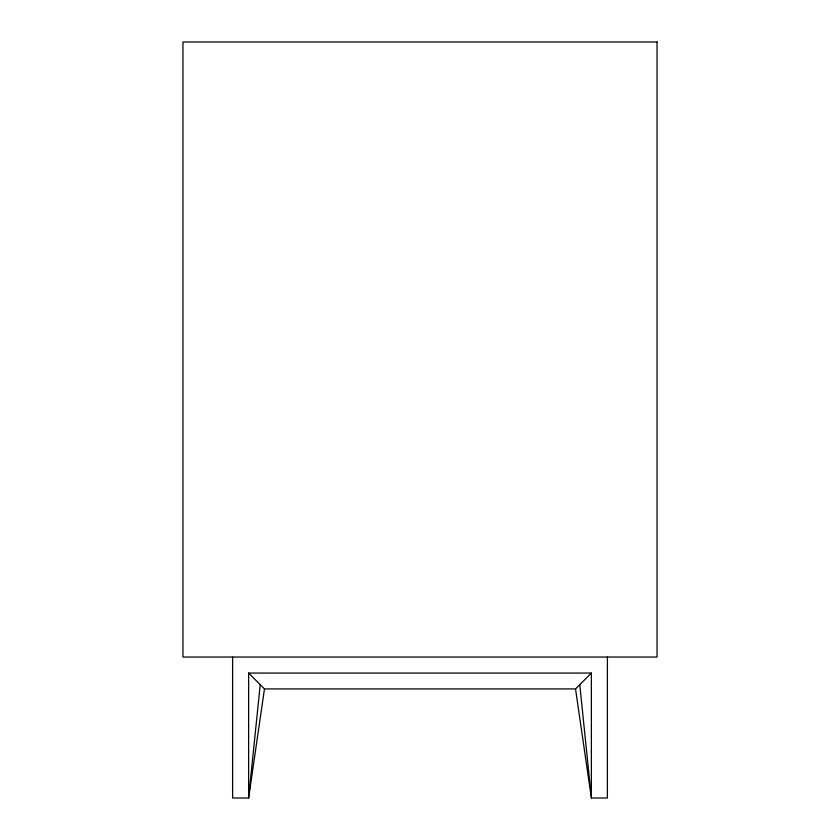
<?xml version="1.0" encoding="UTF-8"?>
<svg xmlns="http://www.w3.org/2000/svg" width="840" height="840" viewBox="0 0 840 840"><rect width="100%" height="100%" fill="white"/><g stroke="black" fill="none" stroke-linecap="round" stroke-linejoin="round"><path stroke-width="1.26" d="M260.222 684.663L248.619 798L232.607 798L232.607 657.048M248.619 673.071L264.474 688.926L248.619 798L248.619 673.071L591.381 673.071L591.381 798L607.394 798L607.394 657.048M264.474 688.926L575.526 688.926L591.381 673.071M575.526 688.926L591.381 798L579.779 684.663M657.048 42L182.952 42L182.952 657.048L657.048 657.048L657.048 42"/></g></svg>
